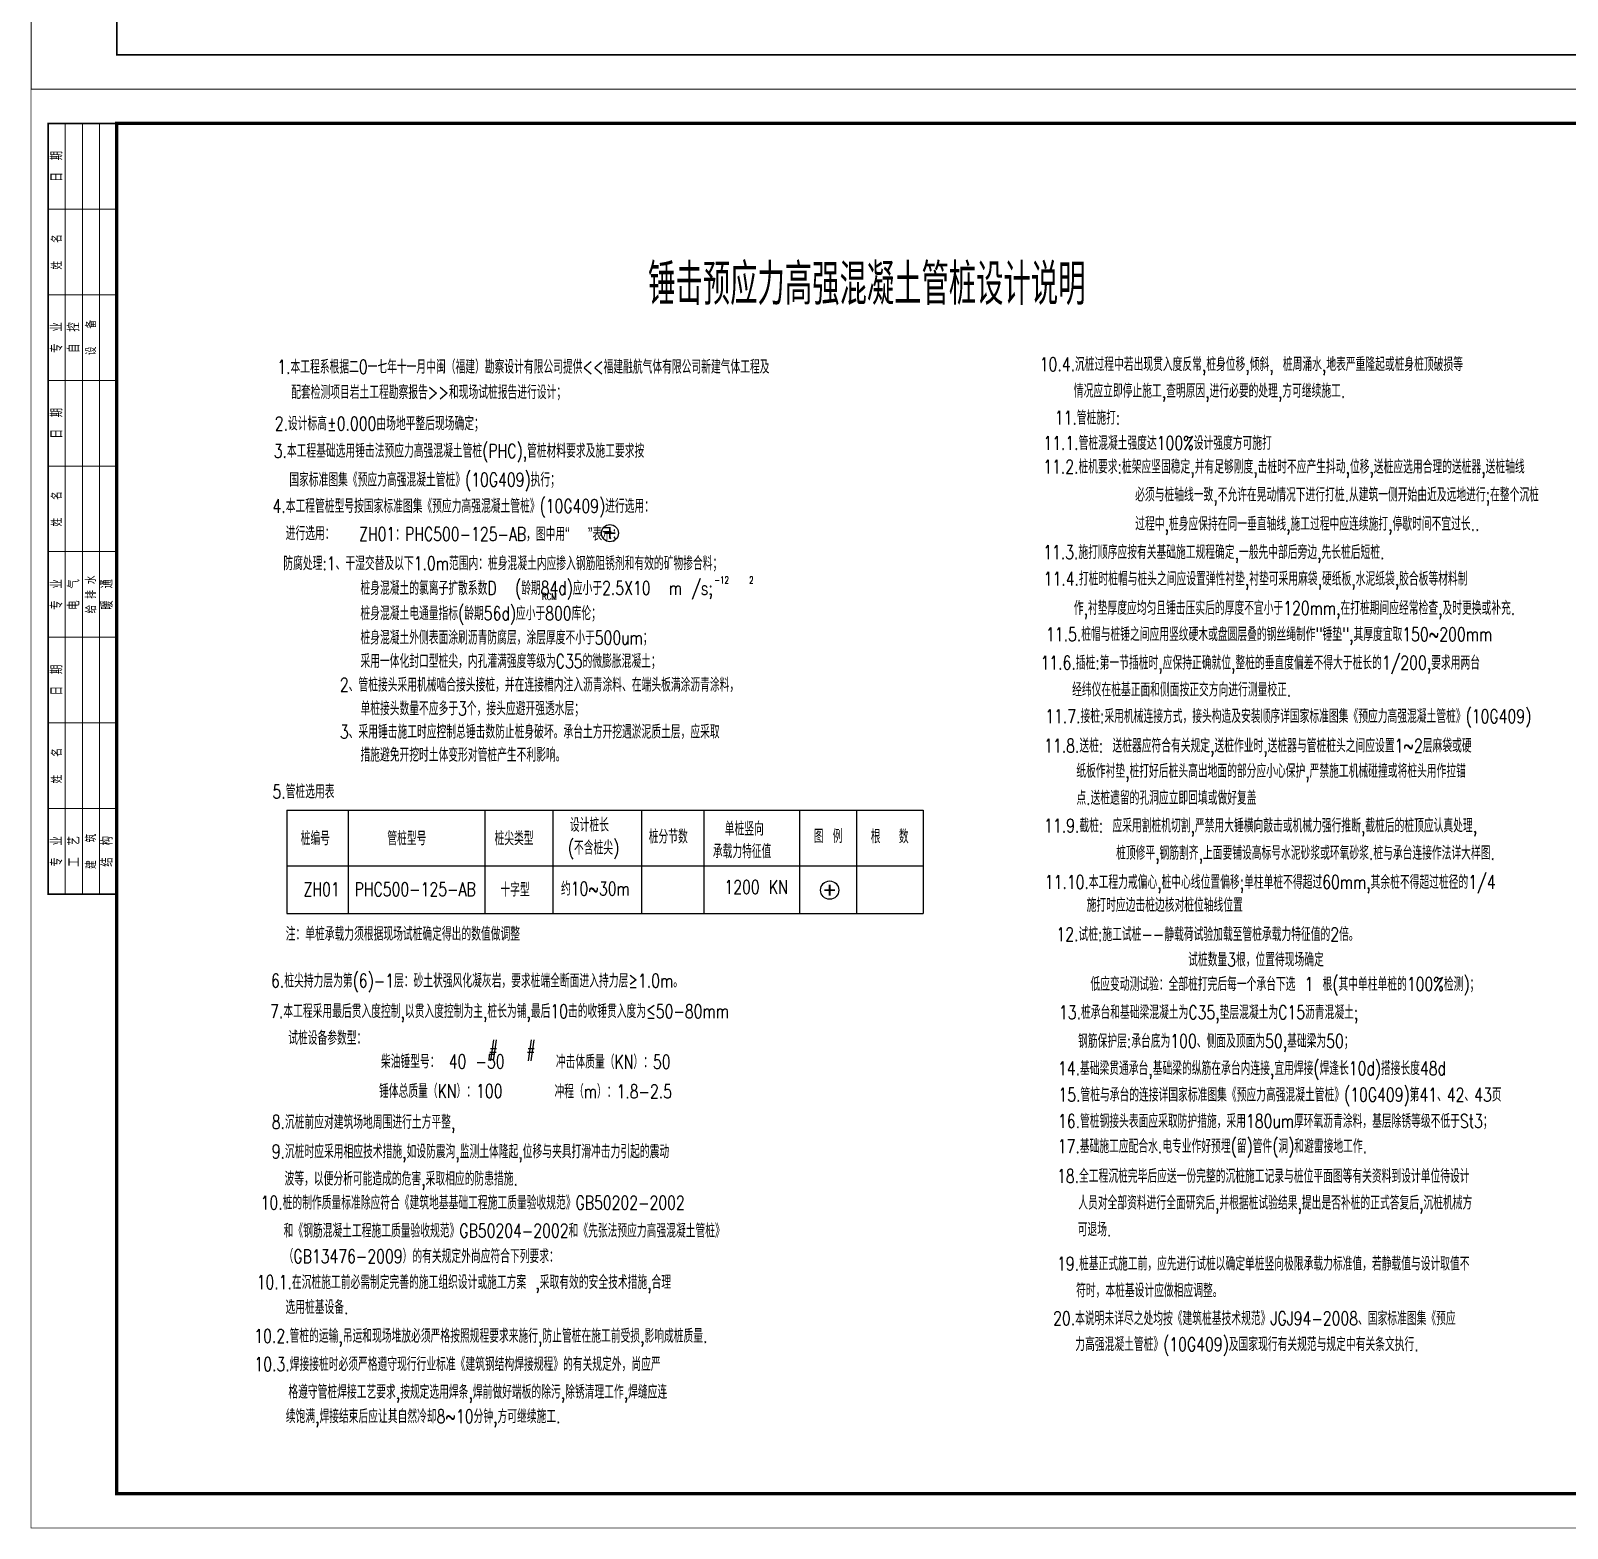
# Model space of a CAD drawing. Extents: x -21254 to 860439, y -324318 to 454338.
# Drawn here: x 710125 to 754983, y 78454 to 122171 of the extents above; entities that cross this region are included whole.
import ezdxf

# ---------------------------------------------------------------- set-up
doc = ezdxf.new("R2010")
doc.units = 0
doc.header["$LTSCALE"] = 1000
doc.header["$MEASUREMENT"] = 0
doc.layers.add('DIMENSION', color=3, linetype='CONTINUOUS')
doc.layers.add('S_HOLESHADE', color=7, linetype='CONTINUOUS')
doc.layers.add('FRAME', color=3, linetype='CONTINUOUS', lineweight=5)
doc.styles.add('DXFS', font='txt.shx', dxfattribs={"width": 0.65, "bigfont": 'dxfs.shx'})
doc.styles.add('FRAME', font='simhei.ttf', dxfattribs={"width": 0.7})
doc.styles.add('黑体', font='simhei.ttf', dxfattribs={"width": 0.7})

# ---------------------------------------------------------------- blocks, each defined once
blk = doc.blocks.new('BW-1067390', base_point=(-180810, -1732, 0))
at = {"layer": 'FRAME'}
for p, q in [((-180810, 57668), (-180810, -1732)), ((-178310, 56668), (-178310, -732)), ((-178310, -732), (-97710, -732)), ((-180810, -1732), (-96710, -1732))]:
    blk.add_line(p, q, dxfattribs=at)
at = {"layer": 'FRAME', "const_width": 50}
blk.add_lwpolyline([(-178310, 56668), (-104710, 56668), (-104710, -732), (-178310, -732)], close=True, dxfattribs=at)
blk = doc.blocks.new('BW-43091906', base_point=(-152259, 7688, 0))
at = {"layer": 'FRAME'}
h = blk.add_hatch(color=256, dxfattribs=at)
h.paths.add_polyline_path([(-97941, 46776), (-96933, 47785), (-96051, 46904), (-95871, 46904), (-97194, 48226), (-98644, 46776), (-97194, 45326), (-95744, 46776), (-96520, 46776), (-96520, 46180), (-96933, 45767)], flags=0)
edge = h.paths.add_edge_path(flags=0)
edge.add_arc((-97115, 46588), 69.1, 0, 45, ccw=False)
edge.add_line((-97046, 46588), (-97046, 46005))
edge.add_line((-97046, 46005), (-96929, 45888))
edge.add_line((-96929, 45888), (-96731, 46087))
edge.add_line((-96731, 46087), (-96731, 46698))
edge.add_arc((-96800, 46698), 69.1, 360, 405)
edge.add_line((-96751, 46746), (-97245, 47240))
edge.add_arc((-97293, 47191), 69.1, 45, 135)
edge.add_line((-97342, 47240), (-97457, 47125))
edge.add_arc((-97408, 47076), 69.1, 135, 225)
edge.add_line((-97457, 47028), (-97066, 46637))
edge = h.paths.add_edge_path(flags=0)
edge.add_arc((-96614, 47069), 192, 360, 540)
edge.add_arc((-96614, 47069), 192, 180, 360)
h.paths.add_polyline_path([(-97553, 45326), (-97455, 45326), (-98887, 46757), (-97418, 48226), (-97515, 48226), (-98984, 46757)], flags=0)
for p, q in [((-93859, 41188), (-100859, 41188)), ((-93859, 38588), (-100859, 38588)), ((-93859, 37088), (-100859, 37088)), ((-93859, 35588), (-100859, 35588)), ((-93859, 31138), (-100859, 31138)), ((-93859, 26688), (-100859, 26688)), ((-93859, 23688), (-100859, 23688)), ((-99059, 23688), (-99059, 22888)), ((-93859, 22888), (-100859, 22888)), ((-93859, 20988), (-100859, 20988)), ((-98859, 20988), (-98859, 16788)), ((-96359, 20988), (-96359, 16788)), ((-93859, 20288), (-100859, 20288)), ((-93859, 19588), (-100859, 19588)), ((-93859, 18888), (-100859, 18888)), ((-93859, 18188), (-100859, 18188)), ((-93859, 17488), (-100859, 17488)), ((-93859, 16788), (-100859, 16788)), ((-93859, 11788), (-100859, 11788)), ((-99109, 11788), (-99109, 8688)), ((-93859, 10788), (-100859, 10788)), ((-97359, 10788), (-97359, 8688)), ((-95609, 10788), (-95609, 8688)), ((-93859, 10088), (-100859, 10088)), ((-93859, 9388), (-100859, 9388))]:
    blk.add_line(p, q, dxfattribs=at)
for points, const_width in [([(-152259, 49688), (-152259, 7688), (-92859, 7688), (-92859, 49688)], 20), ([(-149759, 48688), (-149759, 8688), (-93859, 8688), (-93859, 48688)], 100)]:
    blk.add_lwpolyline(points, close=True, dxfattribs=dict(at, const_width=const_width))
at = {"layer": 'FRAME', "const_width": 50}
for points in [[(-149759, 48688), (-151759, 48688), (-151759, 26188), (-149759, 26188)], [(-100859, 48688), (-100859, 8688)]]:
    blk.add_lwpolyline(points, dxfattribs=at)
at = {"layer": 'FRAME'}
for points in [[(-151259, 26188), (-151259, 48688)], [(-150759, 26188), (-150759, 48688)], [(-150259, 26188), (-150259, 48688)], [(-149759, 46188), (-151759, 46188)], [(-149759, 43688), (-151759, 43688)], [(-149759, 41188), (-151759, 41188)], [(-149759, 38688), (-151759, 38688)], [(-149759, 36188), (-151759, 36188)], [(-149759, 33688), (-151759, 33688)], [(-149759, 31188), (-151759, 31188)], [(-149759, 28688), (-151759, 28688)]]:
    blk.add_lwpolyline(points, dxfattribs=at)
for s, insert, char_height, width, attachment_point, style in [('设计单位', (-100759, 48538), 400, 2368.14, 1, 'FRAME'), ('福建医工设计院有限公司', (-97384, 44489), 600, 9859.32, 5, 'FRAME'), ('国家住建部', (-97335, 43179), 400, 2944.75, 5, 'FRAME'), ('化工石化医药行业', (-97335, 42430), 400, 4781.36, 5, 'FRAME'), ('甲级 A135009049', (-97335, 41715), 400, 4439.66, 5, 'FRAME'), ('备  注', (-100759, 41088), 400, 1758.31, 1, 'FRAME'), ('本图未经设计院签字、盖章无效。', (-100596, 39745), 300, 6524.24, 7, '黑体'), ('施工图审查批准单位', (-100759, 38488), 400, 5412.54, 1, 'FRAME'), ('施工图审查批准书证号', (-100759, 36988), 400, 6008.14, 1, 'FRAME'), ('图纸专用章', (-100759, 35488), 400, 2928.14, 1, 'FRAME'), ('注册师执业章', (-100759, 31038), 400, 3554.58, 1, 'FRAME'), ('工程名称', (-100759, 26588), 400, 2368.14, 1, 'FRAME'), ('单项工程', (-100759, 23488), 400, 2349.15, 1, 'FRAME'), ('建设单位', (-100759, 22788), 400, 2375.25, 1, 'FRAME'), ('审   定', (-99859, 20638), 400, 2038.31, 5, 'FRAME'), ('{\\W0.65;工程负责人}', (-99859, 19938), 400, 2758.64, 5, 'FRAME'), ('{\\W0.65;专业负责人}', (-99859, 19238), 400, 2763.05, 5, 'FRAME'), ('审   核', (-99859, 18538), 400, 2052.54, 5, 'FRAME'), ('校   对', (-99859, 17838), 400, 2066.78, 5, 'FRAME'), ('设   计', (-99859, 17138), 400, 2059.66, 5, 'FRAME'), ('图  名', (-100759, 16688), 400, 1670.51, 1, 'FRAME'), ('图纸编号', (-99984, 11288), 400, 2325.42, 5, 'FRAME'), ('专  业', (-99984, 10438), 400, 1753.56, 5, 'FRAME'), ('比  例', (-96484, 10438), 400, 1677.63, 5, 'FRAME'), ('设计阶段', (-99984, 9738), 400, 2361.02, 5, 'FRAME'), ('日  期', (-96484, 9738), 400, 1618.31, 5, 'FRAME'), ('共  张', (-99984, 9038), 400, 1741.69, 5, 'FRAME'), ('第  张', (-98200, 9031), 400, 1746.44, 5, 'FRAME'), ('版  次', (-96484, 9038), 400, 1753.56, 5, 'FRAME')]:
    blk.add_mtext(s, dxfattribs=dict(at, insert=insert, char_height=char_height, width=width, attachment_point=attachment_point, style=style))
at = {"layer": 'FRAME', "char_height": 300, "attachment_point": 5, "rotation": 90, "style": 'DXFS'}
for s, insert, width in [('{\\f宋体|b0|i0|c134|p2;日\\Ftxt.shx,dxfs.shx|c134;  \\f宋体|b0|i0|c134|p2;期\\P}', (-151509, 47438), 1132.5), ('姓   名', (-151509, 44938), 1185), ('{\\f宋体|b0|i0|c134|p2;专\\Ftxt.shx,dxfs.shx|c134;  \\f宋体|b0|i0|c134|p2;业\\P}', (-151509, 42438), 1203.38), ('{\\f宋体|b0|i0|c134|p2;自\\Ftxt.shx,dxfs.shx|c134;  \\f宋体|b0|i0|c134|p2;控\\P}', (-151009, 42438), 1148.25), ('设   备', (-150509, 42438), 1227), ('{\\f宋体|b0|i0|c134|p2;日\\Ftxt.shx,dxfs.shx|c134;  \\f宋体|b0|i0|c134|p2;期\\P}', (-151509, 39938), 1132.5), ('姓   名', (-151509, 37438), 1185), ('{\\f宋体|b0|i0|c134|p2;专\\Ftxt.shx,dxfs.shx|c134;  \\f宋体|b0|i0|c134|p2;业\\P}', (-151509, 34938), 1203.38), ('{\\f宋体|b0|i0|c134|p2;电\\Ftxt.shx,dxfs.shx|c134;  \\f宋体|b0|i0|c134|p2;气\\P}', (-151009, 34938), 1182.38), ('给 排 水', (-150509, 34938), 1352.62), ('{\\f宋体|b0|i0|c134|p2;暖\\Ftxt.shx,dxfs.shx|c134;  \\f宋体|b0|i0|c134|p2;通\\P}', (-150039, 34938), 1200.75), ('{\\f宋体|b0|i0|c134|p2;日\\Ftxt.shx,dxfs.shx|c134;  \\f宋体|b0|i0|c134|p2;期\\P}', (-151509, 32438), 1132.5), ('姓   名', (-151509, 29938), 1185), ('{\\f宋体|b0|i0|c134|p2;专\\Ftxt.shx,dxfs.shx|c134;  \\f宋体|b0|i0|c134|p2;业\\P}', (-151509, 27438), 1203.38), ('{\\f宋体|b0|i0|c134|p2;工\\Ftxt.shx,dxfs.shx|c134;  \\f宋体|b0|i0|c134|p2;艺\\P}', (-151009, 27438), 1177.12), ('建   筑', (-150509, 27438), 1206), ('{\\f宋体|b0|i0|c134|p2;结\\Ftxt.shx,dxfs.shx|c134;  \\f宋体|b0|i0|c134|p2;构\\P}', (-150039, 27438), 1192.88)]:
    blk.add_mtext(s, dxfattribs=dict(at, insert=insert, width=width))
blk = doc.blocks.new('BW-11910925', base_point=(-42214, 140825))
at = {"layer": 'DIMENSION', "color": 1, "linetype": 'Continuous', "style": 'DXFS', "width": 0.75}
for s, height, p in [('防腐处理:1、干湿交替及以下1.0m范围内：桩身混凝土内应掺入钢筋阻锈剂和有效的矿物掺合料；', 400, (-42263, 146460)), ('-12', 200, (-29679, 146073)), ('2', 200, (-28665, 146073)), ('桩身混凝土的氯离子扩散系数D  (龄期84d)应小于2.5X10  m /s;', 400, (-40012, 145737)), ('RCM', 200, (-34709, 145593)), ('桩身混凝土电通量指标(龄期56d)应小于800库伦；', 400, (-40012, 145000)), ('桩身混凝土外侧表面涂刷沥青防腐层，涂层厚度不小于500um；', 400, (-40012, 144291)), ('采用一体化封口型桩尖，内孔灌满强度等级为C35的微膨胀混凝土；', 400, (-40012, 143604)), ('2、管桩接头采用机械啮合接头接桩，并在连接槽内注入沥青涂料、在端头板满涂沥青涂料，', 400, (-40613, 142914)), ('单桩接头数量不应多于3个，接头应避开强透水层；', 400, (-40012, 142222)), ('3、采用锤击施工时应控制总锤击数防止桩身破坏。承台土方开挖遇淤泥质土层，应采取', 400, (-40613, 141543)), ('措施避免开挖时土体变形对管桩产生不利影响。', 400, (-40012, 140869))]:
    blk.add_text(s, height=height, dxfattribs=at).set_placement(p)

msp = doc.modelspace()

# ---------------------------------------------------------------- linework, layer by layer
at = {"layer": 'DIMENSION', "color": 1, "linetype": 'Continuous'}
for p, q in [((717601.858, 99416.235), (736180.7, 99416.235)), ((717601.858, 99416.235), (717601.858, 96397.013)), ((719392.317, 99416.235), (719392.317, 96397.013)), ((723382.58, 99416.235), (723382.58, 96397.013)), ((725367.505, 99416.235), (725367.505, 96397.013)), ((727959.505, 99416.235), (727959.505, 96397.013)), ((729773.843, 99416.235), (729773.843, 96397.013)), ((732565.323, 99416.235), (732565.323, 96397.013)), ((734229.234, 99416.235), (734229.234, 96397.013)), ((736180.7, 99416.235), (736180.7, 96397.013)), ((717601.858, 97790.5), (736180.7, 97790.5)), ((717601.858, 96397.013), (736180.7, 96397.013))]:
    msp.add_line(p, q, dxfattribs=at)
at = {"layer": 'DIMENSION', "color": 1, "linetype": 'Continuous', "const_width": 53.333}
for points in [[(727033.419, 107662.21), (727033.419, 107342.21)], [(726873.419, 107502.21), (727193.419, 107502.21)], [(733289.661, 97083.21), (733609.661, 97083.21)], [(733449.661, 97243.21), (733449.661, 96923.21)]]:
    msp.add_lwpolyline(points, dxfattribs=at)
at = {"layer": 'DIMENSION', "color": 1, "linetype": 'Continuous'}
for centre, radius in [((727033.419, 107502.21), 250), ((733449.661, 97083.21), 266.667)]:
    msp.add_circle(centre, radius, dxfattribs=at)

# ---------------------------------------------------------------- block references
at = {"layer": 'DIMENSION'}
for name, p in [('BW-43091906', (710134.906, 78464.242, 0)), ('BW-11910925', (717549.379, 100787.925))]:
    msp.add_blockref(name, p, dxfattribs=at)
at = {"layer": 'S_HOLESHADE'}
msp.add_blockref('BW-1067390', (710134.906, 120464.242, 0), dxfattribs=at)

# ---------------------------------------------------------------- texts
at = {"layer": 'DIMENSION', "style": 'DXFS', "width": 0.7}
msp.add_text('锤击预应力高强混凝土管桩设计说明', height=1200, dxfattribs=at).set_placement((728150.362, 114168.7))
at = {"layer": 'DIMENSION', "color": 1, "linetype": 'Continuous', "style": 'DXFS', "width": 0.75}
for s, p in [('1.本工程系根据二0一七年十一月中闽（福建）勘察设计有限公司提供<<福建融航气体有限公司新建气体工程及', (717323.563, 112159.109)), ('配套检测项目岩土工程勘察报告>>和现场试桩报告进行设计；', (717728.334, 111418.213)), ('进行选用：', (717568.675, 107296.03)), ('ZH01：PHC500-125-AB，图中用“  ”表示；', (719712.275, 107277.535)), ('设计桩长', (725866.459, 98785.375)), ('桩编号', (718006.04, 98392.598)), ('管桩型号', (720536.108, 98392.598)), ('桩尖类型', (723665.033, 98394.123)), ('桩分节数', (728167.64, 98443.404)), ('单桩竖向', (730386.482, 98675.893)), ('图 例', (732985.982, 98455.281)), ('根  数', (734648.711, 98447.86)), ('(不含桩尖)', (725805.853, 98121.034)), ('承载力特征值', (730038.673, 98014.054)), ('约10~30m', (725605.21, 96923.762)), ('1200 KN', (730378.096, 96972.951)), ('ZH01', (718090.197, 96909.759)), ('PHC500-125-AB', (719579.703, 96909.759)), ('十字型', (723835.806, 96894.538)), ('注：单桩承载力须根据现场试桩确定得出的数值做调整', (717569.238, 95604.137)), ('6.桩尖持力层为第(6)-1层：砂土状强风化凝灰岩，要求桩端全断面进入持力层≥1.0m。', (717141.686, 94237.18)), ('13.桩承台和基础梁混凝土为C35,垫层混凝土为C15沥青混凝土; ', (740143.48, 93315.917)), ('钢筋保护层:承台底为100、侧面及顶面为50,基础梁为50；', (740701.458, 92477.168))]:
    msp.add_text(s, height=400, dxfattribs=at).set_placement(p)
at = {"layer": 'DIMENSION', "linetype": 'Continuous', "style": 'DXFS', "width": 0.75}
for s, p in [('10.4.沉桩过程中若出现贯入度反常,桩身位移,倾斜, 桩周涌水,地表严重隆起或桩身桩顶破损等', (739582.521, 112233.739)), ('情况应立即停止施工,查明原因,进行必要的处理,方可继续施工.', (740579.039, 111457.769)), ('2.设计标高%%p0.000由场地平整后现场确定；  ', (717249.756, 110503.83)), ('11.管桩施打:', (740020.661, 110672.577)), ('11.1.管桩混凝土强度达100%设计强度方可施打', (739689.233, 109933.649)), ('3.本工程基础选用锤击法预应力高强混凝土管桩(PHC),管桩材料要求及施工要求按', (717217.865, 109706.034)), ('11.2.桩机要求:桩架应坚固稳定,并有足够刚度,击桩时不应产生抖动,位移,送桩应选用合理的送桩器,送桩轴线', (739684.738, 109243.226)), ('国家标准图集《预应力高强混凝土管桩》(10G409)执行；', (717673.873, 108862.243)), ('4.本工程管桩型号按国家标准图集《预应力高强混凝土管桩》(10G409)进行选用：', (717184.603, 108094.375)), ('必须与桩轴线一致,不允许在晃动情况下进行打桩.从建筑一侧开始由近及远地进行;在整个沉桩', (742368.553, 108426.854)), ('过程中,桩身应保持在同一垂直轴线,施工过程中应连续施打,停歇时间不宜过长..', (742370.909, 107576.521)), ('11.3.施打顺序应按有关基础施工规程确定,一般先中部后旁边,先长桩后短桩.', (739682.208, 106748.697)), ('11.4.打桩时桩帽与桩头之间应设置弹性衬垫,衬垫可采用麻袋,硬纸板,水泥纸袋,胶合板等材料制', (739697.336, 105972.482)), ('作,衬垫厚度应均匀且锤击压实后的厚度不宜小于120mm,在打桩期间应经常检查,及时更换或补充.', (740577.24, 105118.584)), ('11.5.桩帽与桩锤之间应用竖纹硬木或盘圆层叠的钢丝绳制作"锤垫",其厚度宜取150~200mm', (739763.854, 104352.012)), ('11.6.插桩:第一节插桩时,应保持正确就位,整桩的垂直度偏差不得大于桩长的1/200,要求用两台', (739605.534, 103521.316)), ('经纬仪在桩基正面和侧面按正交方向进行测量校正.', (740527.668, 102734.08)), ('11.7.接桩:采用机械连接方式，接头构造及安装顺序详国家标准图集《预应力高强混凝土管桩》(10G409)', (739743.007, 101960.102)), ('11.8.送桩: 送桩器应符合有关规定,送桩作业时,送桩器与管桩桩头之间应设置1~2层麻袋或硬', (739710.526, 101100.699)), ('纸板作衬垫,桩打好后桩头高出地面的部分应小心保护,严禁施工机械碰撞或将桩头用作拉锚', (740650.331, 100360.649)), ('5.管桩选用表', (717182.294, 99758.959)), ('点.送桩遗留的孔洞应立即回填或做好复盖', (740652.607, 99574.852)), ('11.9.截桩: 应采用割桩机切割,严禁用大锤横向敲击或机械力强行推断,截桩后的桩顶应认真处理,', (739710.526, 98767.887)), ('桩顶修平,钢筋割齐,上面要铺设高标号水泥砂浆或环氧砂浆.桩与承台连接作法详大样图.', (741811.051, 97968.564)), ('11.10.本工程力戒偏心,桩中心线位置偏移;单柱单桩不得超过60mm,其余桩不得超过桩径的1/4', (739730.11, 97116.889)), ('施打时应边击桩边核对桩位轴线位置', (740951.254, 96448.216)), ('12.试桩:施工试桩--静载荷试验加载至管桩承载力特征值的2倍。', (740069.968, 95593.195)), ('试桩数量3根，位置待现场确定', (743914.075, 94853.388)), ('低应变动测试验：全部桩打完后每一个承台下选 1 根(其中单柱单桩的100%检测)；', (741062.949, 94139.354)), ('7.本工程采用最后贯入度控制,以贯入度控制为主,桩长为铺,最后10击的收锤贯入度为≤50-80mm', (717114.166, 93348.383)), ('试桩设备参数型：', (717641.936, 92565.77)), ('#', (723492.071, 92234.82)), ('#', (724591.704, 92234.525)), ('柴油锤型号： 40 -50', (720350.003, 91879.911)), ('冲击体质量（KN）：50', (725457.137, 91870.86)), ('14.基础梁贯通承台,基础梁的纵筋在承台内连接,宜用焊接(焊逢长10d)搭接长度48d', (740114.82, 91682.661)), ('锤体总质量（KN）：100', (720293.856, 91015.308)), ('冲程（m）：1.8-2.5', (725415.116, 91005.79)), ('15.管桩与承台的连接详国家标准图集《预应力高强混凝土管桩》(10G409)第41、42、43页', (740128.307, 90908.977)), ('8.沉桩前应对建筑场地周围进行土方平整,', (717161.626, 90112.346)), ('16.管桩钢接头表面应采取防护措施，采用180um厚环氧沥青涂料，基层除锈等级不低于St3；', (740115.587, 90139.717)), ('17.基础施工应配合水.电专业作好预埋(留)管件(洞)和避雷接地工作.', (740108.588, 89407.787)), ('9.沉桩时应采用相应技术措施,如设防震沟,监测土体隆起,位移与夹具打滑冲击力引起的震动', (717161.626, 89252.809)), ('波等，以便分析可能造成的危害,采取相应的防患措施.', (717535.054, 88458.945)), ('18.全工程沉桩完毕后应送一份完整的沉桩施工记录与桩位平面图等有关资料到设计单位待设计', (740087.11, 88535.272)), ('10.桩的制作质量标准除应符合《建筑地基基础工程施工质量验收规范》GB50202-2002', (716837.066, 87758.483)), ('人员对全部资料进行全面研究后,并根据桩试验结果,提出是否补桩的正式答复后,沉桩机械方', (740708.343, 87756.53)), ('和《钢筋混凝土工程施工质量验收规范》GB50204-2002和《先张法预应力高强混凝土管桩》', (717507.433, 86939.495)), ('可退场.', (740688.797, 86977.009)), ('（GB13476-2009）的有关规定外尚应符合下列要求：', (717507.433, 86195.32)), ('19.桩基正式施工前，应先进行试桩以确定单桩竖向极限承载力标准值，若静载值与设计取值不', (740087.11, 85977.002)), ('10.1.在沉桩施工前必需制定完善的施工组织设计或施工方案 ,采取有效的安全技术措施,合理', (716721.693, 85438.243)), ('符时，本桩基设计应做相应调整。', (740643.689, 85195.235)), ('选用桩基设备.', (717563.105, 84709.354)), ('20.本说明未详尽之处均按《建筑桩基技术规范》JGJ94-2008、国家标准图集《预应', (739972.914, 84380.742)), ('10.2.管桩的运输,吊运和现场堆放必须严格按照规程要求来施行,防止管桩在施工前受损,影响成桩质量.', (716652.815, 83869.913)), ('力高强混凝土管桩》(10G409)及国家现行有关规范与规定中有关条文执行.', (740619.914, 83625.404)), ('10.3.焊接接桩时必须严格遵守现行行业标准《建筑钢结构焊接规程》的有关规定外，尚应严', (716656.102, 83045.02)), ('格遵守管桩焊接工艺要求,按规定选用焊条,焊前做好端板的除污,除锈清理工作,焊缝应连', (717646.022, 82234.669)), ('续饱满,焊接结束后应让其自然冷却8~10分钟,方可继续施工.', (717570.421, 81521.283))]:
    msp.add_text(s, height=400, dxfattribs=at).set_placement(p)

doc.saveas('drawing.dxf')
